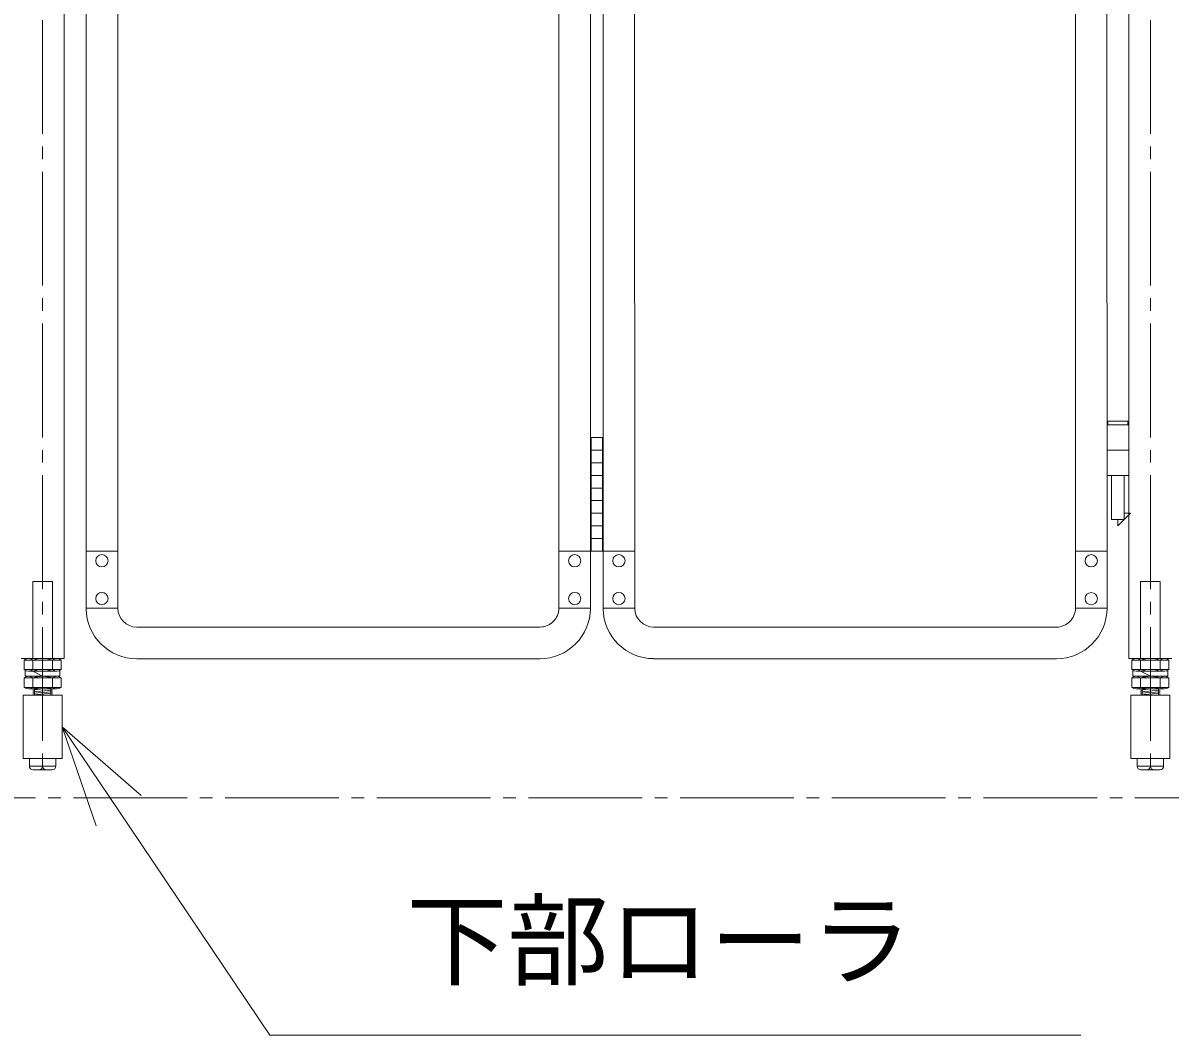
# Model space of a CAD drawing. Units: millimetres, scale not verified. Extents: x -3731 to 3731, y -5269 to 5269.
# Drawn here: x -501 to 406, y -474 to 326 of the extents above; entities that cross this region are included whole.
import ezdxf
from ezdxf.enums import TextEntityAlignment as Align

# ---------------------------------------------------------------- set-up
doc = ezdxf.new("R2010")
doc.units = ezdxf.units.MM
doc.header["$LTSCALE"] = 10
doc.linetypes.add('CHAIN2', pattern=[12, 9, -1, 1, -1])
for name, color, linetype, lineweight in [('0-2_05 寸法', 7, 'Continuous', 18), ('0-3_10 当社外形線', 3, 'Continuous', 18), ('0-4_12 当社中心線', 3, 'CHAIN2', 18), ('0-6_11 当社細線', 3, 'Continuous', 18), ('0-7_22 躯体・土木、中心線', 1, 'CHAIN2', 18)]:
    doc.layers.add(name, color=color, linetype=linetype, lineweight=lineweight)
doc.styles.add('ＭＳ ゴシック', font='')
doc.styles.get('ＭＳ ゴシック').set_extended_font_data('MS Gothic')

msp = doc.modelspace()

# ---------------------------------------------------------------- linework, layer by layer
at = {"layer": '0-2_05 寸法'}
msp.add_line((-470.29, -230.36), (-425.55, -296.68), dxfattribs=at)
for points in [[(-443.32, -308.67), (-470.29, -230.36), (-407.78, -284.69)], [(-425.55, -296.68), (-305.87, -474.11), (335.67, -474.11)]]:
    msp.add_lwpolyline(points, dxfattribs=at)
at = {"layer": '0-3_10 当社外形線'}
for p, q in [((-468.79, -176.29), (-468.92, 2043.62)), ((373.81, -176.29), (373.68, 2043.62)), ((-451.35, -136.89), (-451.45, 1623.63)), ((-52.26, -136.43), (-52.36, 1623.88)), ((-42.36, 1623.63), (-42.26, -136.87)), ((356.51, -136.44), (356.42, 1623.99)), ((-426.35, -136.71), (-426.41, 963.56)), ((-77.26, -136.43), (-77.32, 963.58)), ((-17.32, 963.58), (-17.26, -136.69)), ((331.51, -136.44), (331.44, 963.55)), ((373.05, 11.57), (357.25, 11.56)), ((357.25, 8.56), (357.25, 11.56)), ((373.05, 8.57), (373.05, 11.57)), ((373.8, 8.57), (356.5, 8.56)), ((-51.76, -91.41), (-51.76, -1.41)), ((-42.76, -1.41), (-51.76, -1.41)), ((-42.76, -91.41), (-42.76, -1.41)), ((-42.76, -11.41), (-51.76, -11.41)), ((356.5, -11.41), (373.8, -11.4)), ((356.5, -11.41), (356.5, -31.41)), ((373.8, -11.4), (373.8, -31.4)), ((-42.76, -21.41), (-51.76, -21.41)), ((-42.76, -31.41), (-51.76, -31.41)), ((356.5, -31.41), (373.8, -31.4)), ((360.16, -66.44), (360.15, -31.44)), ((370.16, -66.43), (370.15, -31.43)), ((-42.76, -41.41), (-51.76, -41.41)), ((-42.76, -51.41), (-51.76, -51.41)), ((-42.76, -61.41), (-51.76, -61.41)), ((375.16, -61.43), (365.16, -71.44)), ((375.16, -61.43), (370.16, -61.43)), ((-42.76, -71.41), (-51.76, -71.41)), ((370.16, -66.43), (360.16, -66.44)), ((365.16, -71.44), (365.16, -66.44)), ((-42.76, -81.41), (-51.76, -81.41)), ((-451.35, -91.42), (-426.35, -91.42)), ((-77.26, -91.42), (-52.26, -91.42)), ((-42.76, -91.41), (-51.76, -91.41)), ((-42.76, -91.41), (-51.76, -91.41)), ((-42.26, -91.4), (-17.26, -91.4)), ((331.51, -91.44), (356.51, -91.44)), ((-493.59, -176.29), (-493.6, -115.36)), ((-493.6, -115.36), (-478, -115.36)), ((-477.99, -176.29), (-478, -115.36)), ((383.01, -176.29), (383, -115.36)), ((383, -115.36), (398.6, -115.36)), ((398.61, -176.29), (398.6, -115.36)), ((-451.35, -136.42), (-426.35, -136.42)), ((-77.26, -136.42), (-52.26, -136.42)), ((-42.26, -136.4), (-17.26, -136.4)), ((331.51, -136.44), (356.68, -136.44)), ((-92.26, -151.41), (-411.35, -151.43)), ((316.51, -151.44), (-2.41, -151.41)), ((-502.79, -176.29), (-468.79, -176.29)), ((-500.49, -177.54), (-471.09, -177.54)), ((-500.49, -177.54), (-500.49, -185.04)), ((-499.54, -176.29), (-472.04, -176.29)), ((-493.59, -177.54), (-493.59, -185.04)), ((-477.99, -177.54), (-477.99, -185.04)), ((-471.09, -177.54), (-471.09, -185.04)), ((-92.26, -176.41), (-411.35, -176.43)), ((316.51, -176.44), (-2.41, -176.41)), ((373.81, -176.29), (407.81, -176.29)), ((376.11, -177.54), (405.51, -177.54)), ((376.11, -177.54), (376.11, -185.04)), ((377.06, -176.29), (404.56, -176.29)), ((383.01, -177.54), (383.01, -185.04)), ((398.61, -177.54), (398.61, -185.04)), ((405.51, -177.54), (405.51, -185.04)), ((-500.49, -185.04), (-471.09, -185.04)), ((-499.54, -186.26), (-499.54, -190.36)), ((-499.54, -190.36), (-472.04, -190.36)), ((-497.04, -186.29), (-474.54, -186.29)), ((-493.59, -186.26), (-485.79, -190.36)), ((-472.04, -186.26), (-472.04, -190.36)), ((376.11, -185.04), (405.51, -185.04)), ((377.06, -186.26), (377.06, -190.36)), ((377.06, -190.36), (404.56, -190.36)), ((379.56, -186.29), (402.06, -186.29)), ((383.01, -186.26), (390.81, -190.36)), ((404.56, -186.26), (404.56, -190.36)), ((-500.49, -191.61), (-500.49, -199.11)), ((-500.49, -191.61), (-471.09, -191.61)), ((-500.49, -199.11), (-471.09, -199.11)), ((-493.59, -191.61), (-493.59, -199.11)), ((-477.99, -191.61), (-477.99, -199.11)), ((-471.09, -191.61), (-471.09, -199.11)), ((376.11, -191.61), (376.11, -199.11)), ((376.11, -191.61), (405.51, -191.61)), ((376.11, -199.11), (405.51, -199.11)), ((383.01, -191.61), (383.01, -199.11)), ((398.61, -191.61), (398.61, -199.11)), ((405.51, -191.61), (405.51, -199.11)), ((-501.29, -205.36), (-470.29, -205.36)), ((-501.29, -255.36), (-501.29, -205.36)), ((-497.04, -200.36), (-474.54, -200.36)), ((-492.34, -200.36), (-492.34, -205.36)), ((-479.24, -200.36), (-479.24, -205.36)), ((375.31, -205.36), (406.31, -205.36)), ((375.31, -255.36), (375.31, -205.36)), ((379.56, -200.36), (402.06, -200.36)), ((384.26, -200.36), (384.26, -205.36)), ((397.36, -200.36), (397.36, -205.36)), ((-496.28, -261.36), (-496.29, -255.36)), ((-485.78, -261.36), (-485.79, -255.36)), ((380.32, -261.36), (380.31, -255.36)), ((390.82, -261.36), (390.81, -255.36)), ((-493.28, -264.36), (-488.78, -264.36)), ((-478.28, -264.36), (-488.74, -264.36)), ((383.32, -264.36), (387.82, -264.36)), ((398.32, -264.36), (387.86, -264.36))]:
    msp.add_line(p, q, dxfattribs=at)
for points in [[(-501.29, -255.36), (-470.29, -255.36), (-470.29, -205.36)], [(375.31, -255.36), (406.31, -255.36), (406.31, -205.36)], [(-496.28, -261.36), (-475.28, -261.36), (-475.29, -255.36)], [(380.32, -261.36), (401.32, -261.36), (401.31, -255.36)]]:
    msp.add_lwpolyline(points, dxfattribs=at)
for centre in [(-438.85, -98.92), (-64.76, -98.92), (-29.76, -98.9), (344.01, -98.94), (-438.85, -128.92), (-64.76, -128.92), (-29.76, -128.9), (344.01, -128.94)]:
    msp.add_circle(centre, 4.85, dxfattribs=at)
for centre, radius, start, end in [((-411.34, -136.42), 40.01, 180.67408, 269.9865), ((-411.34, -136.42), 15.01, 181.10441, 269.9638), ((-92.24, -136.43), 39.98, 269.96635, 0.00842), ((-92.24, -136.43), 14.98, 269.91014, 0.02266), ((-2.25, -136.39), 40.01, 180.67959, 269.98069), ((-2.25, -136.39), 15.01, 181.11592, 269.94822), ((316.52, -136.44), 14.99, 269.9602, 0.00475), ((316.51, -136.44), 40, 270.00245, 359.99409), ((-497.04, -181.68), 5.39, 50.17062, 129.83624), ((-485.79, -201.25), 24.96, 71.79423, 108.21263), ((-474.54, -181.67), 5.39, 50.17062, 129.83624), ((379.56, -181.68), 5.39, 50.17062, 129.83624), ((390.81, -201.25), 24.96, 71.79423, 108.21263), ((402.06, -181.67), 5.39, 50.17062, 129.83624), ((-497.04, -180.9), 5.39, 230.17062, 309.83624), ((-497.04, -195.75), 5.39, 50.17062, 129.83624), ((-485.79, -161.33), 24.96, 251.79423, 288.21263), ((-485.79, -215.32), 24.96, 71.79423, 108.21263), ((-474.54, -180.9), 5.39, 230.17062, 309.83624), ((-474.54, -195.74), 5.39, 50.17062, 129.83624), ((379.56, -180.9), 5.39, 230.17062, 309.83624), ((379.56, -195.75), 5.39, 50.17062, 129.83624), ((390.81, -161.33), 24.96, 251.79423, 288.21263), ((390.81, -215.32), 24.96, 71.79423, 108.21263), ((402.06, -180.9), 5.39, 230.17062, 309.83624), ((402.06, -195.74), 5.39, 50.17062, 129.83624), ((-497.04, -194.97), 5.39, 230.17062, 309.83624), ((-485.79, -175.4), 24.96, 251.79423, 288.21263), ((-474.54, -194.97), 5.39, 230.17062, 309.83624), ((379.56, -194.97), 5.39, 230.17062, 309.83624), ((390.81, -175.4), 24.96, 251.79423, 288.21263), ((402.06, -194.97), 5.39, 230.17062, 309.83624), ((-493.28, -261.36), 3, 180.00343, 270.00343), ((-488.78, -261.36), 3, 270.00343, 0.00343), ((-482.78, -261.36), 3, 180.00343, 270.00343), ((-478.28, -261.36), 3, 270.00343, 0.00343), ((383.32, -261.36), 3, 180.00343, 270.00343), ((387.82, -261.36), 3, 270.00343, 0.00343), ((393.82, -261.36), 3, 180.00343, 270.00343), ((398.32, -261.36), 3, 270.00343, 0.00343)]:
    msp.add_arc(centre, radius, start, end, dxfattribs=at)
at = {"layer": '0-4_12 当社中心線'}
for p, q in [((-485.79, 2128.64), (-485.78, -264.36)), ((390.81, 2128.64), (390.82, -264.36))]:
    msp.add_line(p, q, dxfattribs=at)
at = {"layer": '0-6_11 当社細線'}
for p, q in [((-485.79, -200.36), (-493.59, -201.26)), ((-493.59, -201.26), (-492.34, -201.36)), ((-493.59, -202.51), (-477.99, -201.26)), ((-492.34, -202.61), (-493.59, -202.51)), ((-477.99, -202.51), (-493.59, -203.76)), ((-493.59, -203.76), (-492.34, -203.86)), ((-493.59, -205.01), (-477.99, -203.76)), ((-492.34, -205.11), (-493.59, -205.01)), ((-477.99, -205.01), (-482.36, -205.36)), ((-477.99, -201.26), (-479.24, -201.11)), ((-479.24, -202.41), (-477.99, -202.51)), ((-477.99, -203.76), (-479.24, -203.66)), ((-479.24, -204.91), (-477.99, -205.01)), ((390.81, -200.36), (383.01, -201.26)), ((383.01, -201.26), (384.26, -201.36)), ((383.01, -202.51), (398.61, -201.26)), ((384.26, -202.61), (383.01, -202.51)), ((398.61, -202.51), (383.01, -203.76)), ((383.01, -203.76), (384.26, -203.86)), ((383.01, -205.01), (398.61, -203.76)), ((384.26, -205.11), (383.01, -205.01)), ((398.61, -205.01), (394.24, -205.36)), ((398.61, -201.26), (397.36, -201.11)), ((397.36, -202.41), (398.61, -202.51)), ((398.61, -203.76), (397.36, -203.66)), ((397.36, -204.91), (398.61, -205.01))]:
    msp.add_line(p, q, dxfattribs=at)
at = {"layer": '0-7_22 躯体・土木、中心線'}
msp.add_line((-3341.36, -286.36), (1110.03, -286.36), dxfattribs=at)

# ---------------------------------------------------------------- texts
at = {"layer": '0-2_05 寸法', "style": 'ＭＳ ゴシック'}
msp.add_text('下部ローラ', height=58.65, dxfattribs=at).set_placement((-197.87, -446.11), align=Align.BOTTOM_LEFT)

doc.saveas('drawing.dxf')
